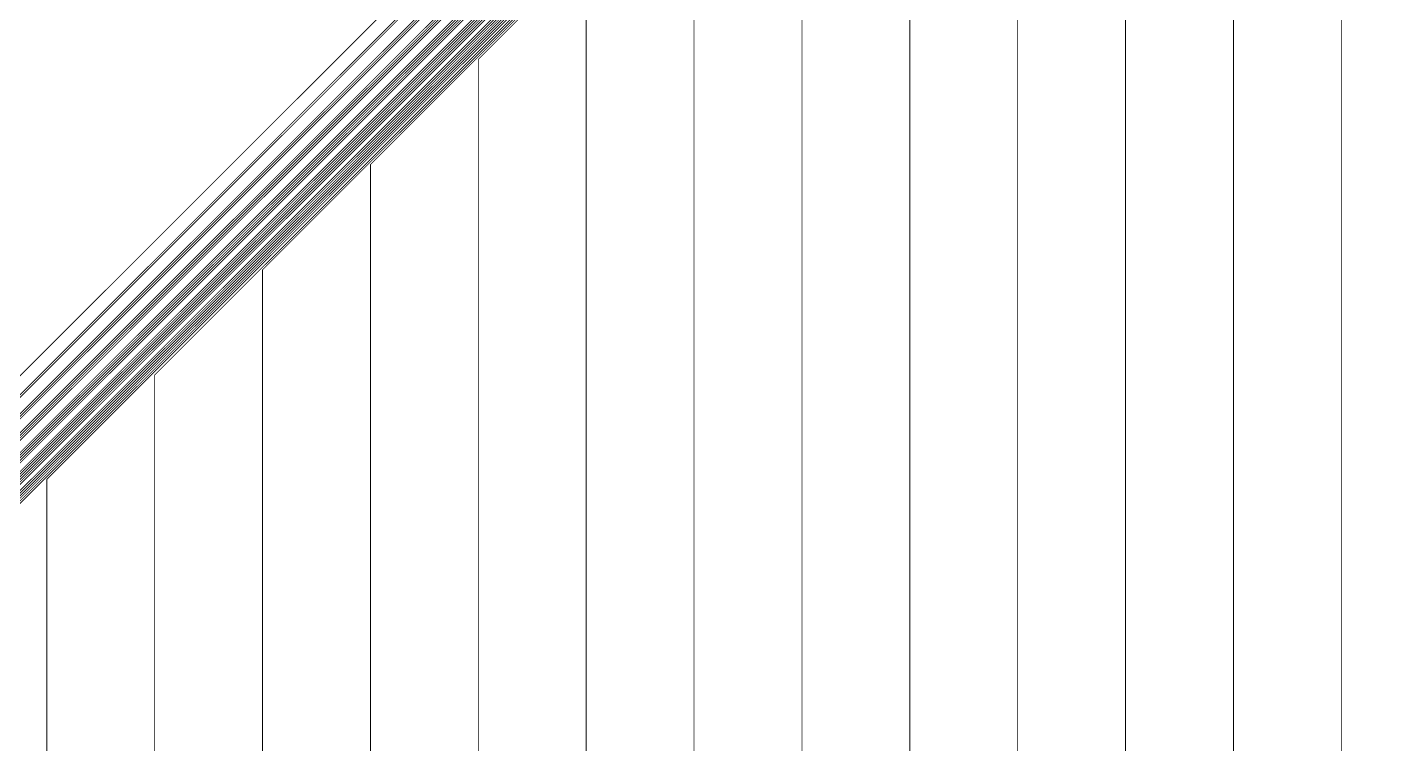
# Model space of a CAD drawing. Header units: inches. Extents: x 0 to 565, y 0 to 565.
# Drawn here: x 200.1 to 279.6, y 161.8 to 203.3 of the extents above; entities that cross this region are included whole.
import ezdxf

# ---------------------------------------------------------------- set-up
doc = ezdxf.new("R2010")
doc.units = ezdxf.units.IN

msp = doc.modelspace()

# ---------------------------------------------------------------- linework, layer by layer
at = {"const_width": 0.05}
for points in [[(32.5, 15.95), (271.55, 255)], [(38.75, 21.1), (272.65, 255)], [(45, 27.2), (272.75, 254.95)], [(51.25, 32.5), (273.75, 255)], [(57.5, 38.6), (273.85, 254.95)], [(63.75, 44.7), (273.95, 254.9)], [(70, 50.15), (274.85, 255)], [(76.25, 56.25), (274.95, 254.95)], [(82.5, 62.35), (275.05, 254.9)], [(88.75, 68.45), (275.15, 254.85)], [(95, 74), (276, 255)], [(101.25, 80.1), (276.1, 254.95)], [(107.5, 86.2), (276.2, 254.9)], [(113.75, 92.3), (276.3, 254.85)], [(120, 98.4), (276.4, 254.8)], [(126.25, 104.15), (277.1, 255)], [(132.5, 110.25), (277.2, 254.95)], [(138.75, 116.35), (277.3, 254.9)], [(145, 122.45), (277.4, 254.85)], [(151.25, 128.55), (277.5, 254.8)], [(157.5, 134.65), (277.6, 254.75)], [(163.75, 140.55), (278.2, 255)], [(170, 146.65), (278.3, 254.95)], [(176.25, 152.75), (278.4, 254.9)], [(182.5, 158.85), (278.5, 254.85)], [(188.75, 164.95), (278.6, 254.8)], [(195, 171.05), (278.7, 254.75)], [(201.25, 177.15), (278.8, 254.7)], [(207.5, 183.2), (279.3, 255)], [(213.75, 189.3), (279.4, 254.95)], [(220, 195.4), (279.5, 254.9)], [(226.25, 201.5), (279.6, 254.85)], [(276.25, 15.3), (276.25, 250.3)], [(270, 9.4), (270, 244.2)], [(263.75, 10.375), (263.75, 238.1)], [(257.5, 10.05), (257.5, 232)], [(251.25, 15.75), (251.25, 225.9)], [(245, 3.125), (245, 219.8)], [(238.75, 10.375), (238.75, 213.7)], [(232.5, 9), (232.5, 207.6)], [(226.25, 15.55), (226.25, 201.5)], [(220, 3.125), (220, 195.4)], [(213.75, 10.375), (213.75, 189.3)], [(207.5, 7.75), (207.5, 183.2)], [(201.25, 15.1), (201.25, 177.15)]]:
    msp.add_lwpolyline(points, dxfattribs=at)
at = {"const_width": 0.025}
for points in [[(226.238, 201.5, 1), (226.262, 201.5, 1)], [(226.238, 201.5, 1), (226.262, 201.5, 1)], [(219.988, 195.4, 1), (220.012, 195.4, 1)], [(219.988, 195.4, 1), (220.012, 195.4, 1)], [(213.737, 189.3, 1), (213.762, 189.3, 1)], [(213.737, 189.3, 1), (213.762, 189.3, 1)], [(207.487, 183.2, 1), (207.512, 183.2, 1)], [(207.487, 183.2, 1), (207.512, 183.2, 1)], [(201.237, 177.15, 1), (201.262, 177.15, 1)], [(201.237, 177.15, 1), (201.262, 177.15, 1)]]:
    msp.add_lwpolyline(points, format="xyb", close=True, dxfattribs=at)

doc.saveas('drawing.dxf')
